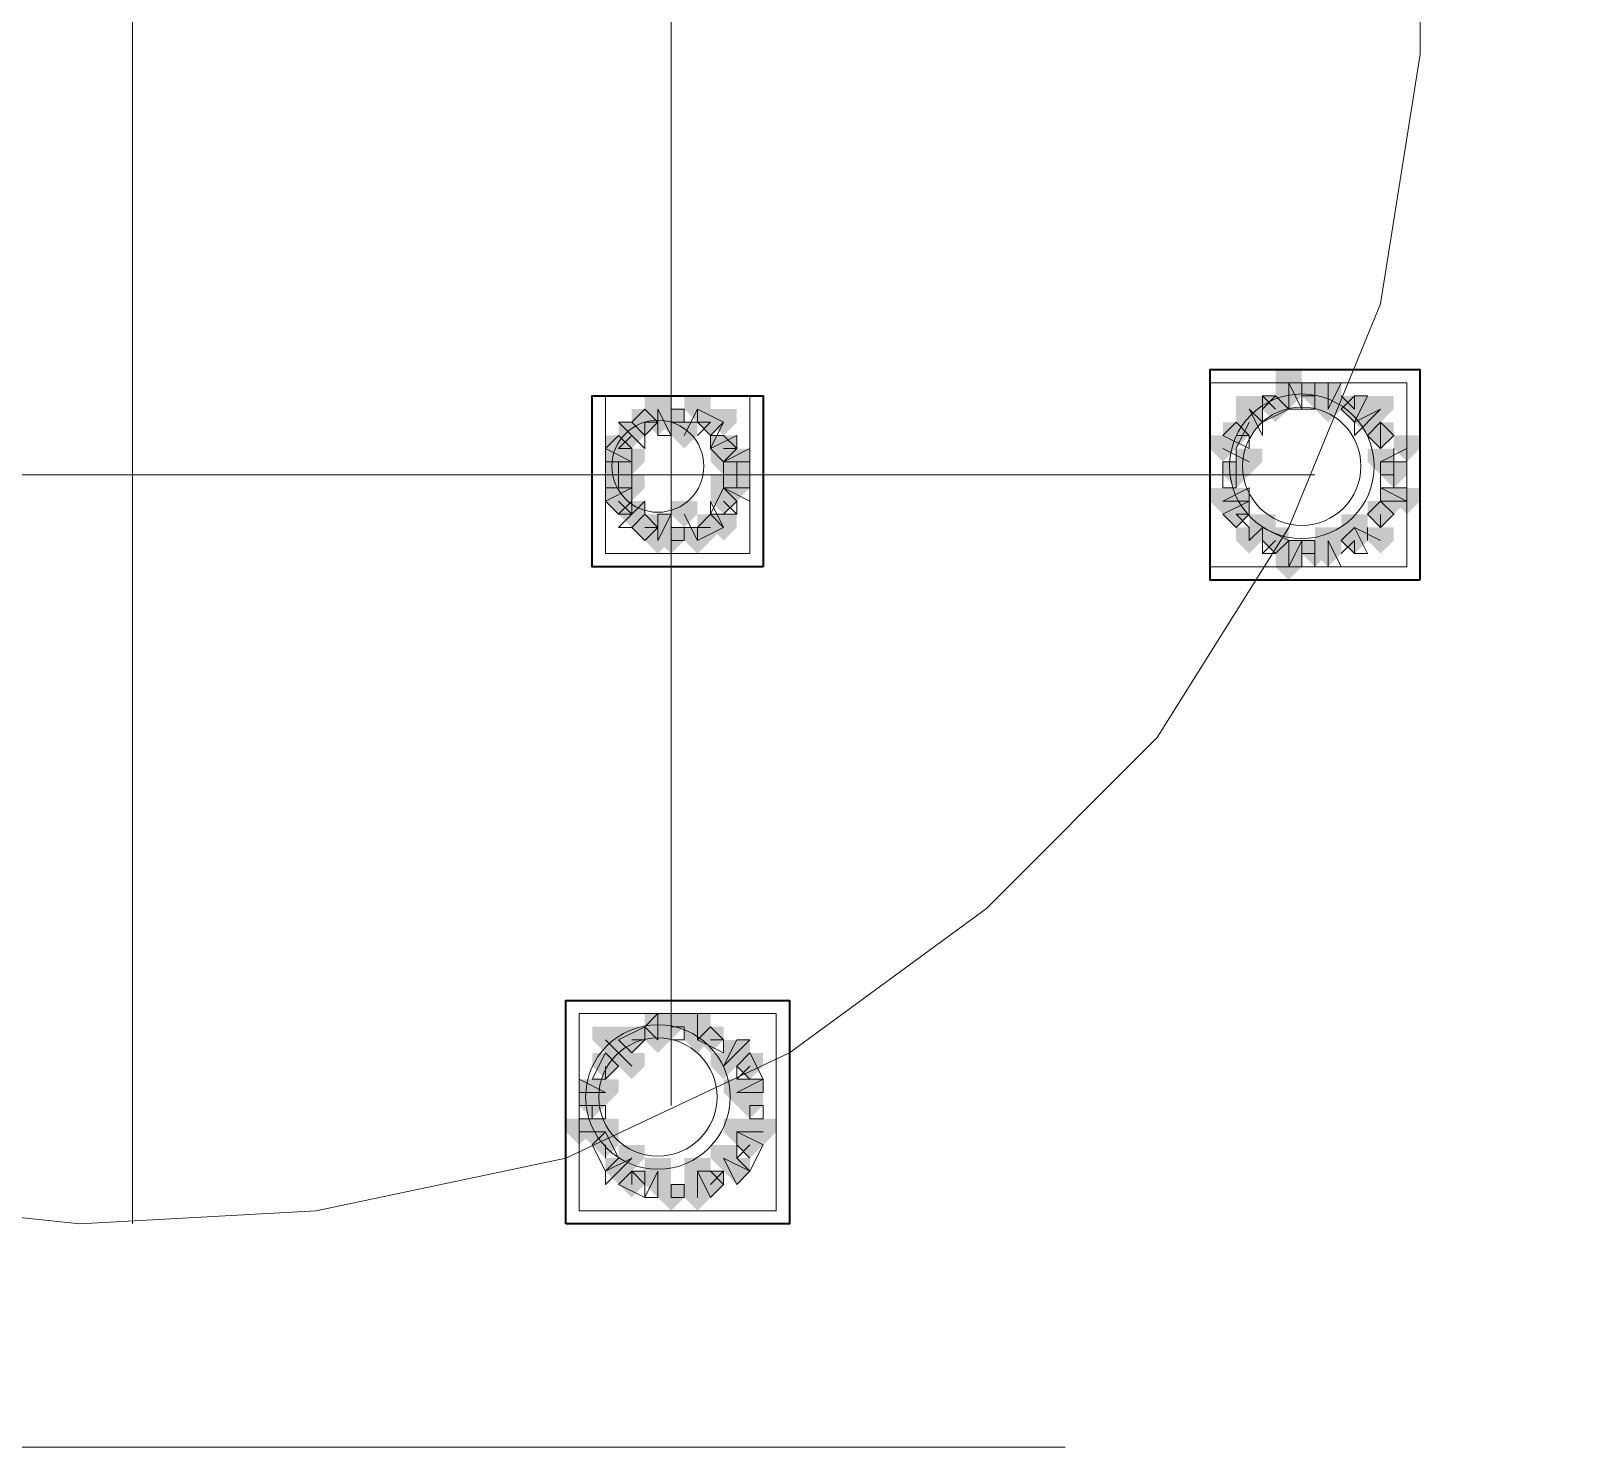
# Model space of a CAD drawing. Header units: millimetres. Extents: x 2315 to 4619, y 1334 to 1897.
# Drawn here: x 3863.53 to 3870.69, y 1534.67 to 1541.26 of the extents above; entities that cross this region are included whole.
import ezdxf

# ---------------------------------------------------------------- set-up
doc = ezdxf.new("R2010")
doc.units = ezdxf.units.MM
doc.linetypes.add('PDF_IMPORT', pattern=[1, 0.8, -0.2])
for name, color, linetype, true_color in [('PDF_10', 7, 'Continuous', 0x00b85c), ('PDF_AXIS', 7, 'Continuous', 0x00b85c), ('PDF_柱构件', 7, 'Continuous', 0x00b85c), ('PDF_转运站初步方案', 7, 'Continuous', 0x00b85c)]:
    doc.layers.add(name, color=color, linetype=linetype, true_color=true_color)
doc.layers.add('PDF_中心线层', color=1, linetype='Continuous')
doc.layers.add('PDF_粗实线层', color=7, linetype='Continuous')

msp = doc.modelspace()

# ---------------------------------------------------------------- hatches: boundary and pattern name
at = {"layer": 'PDF_10', "transparency": 33554559}
for points in [[(3869.3155, 1539.5584), (3869.2544, 1539.5584), (3869.2544, 1539.4974), (3869.3155, 1539.4363), (3869.3765, 1539.4974), (3869.3765, 1539.5584)], [(3869.3155, 1539.5584), (3869.2544, 1539.5584), (3869.2544, 1539.4974), (3869.3155, 1539.4363), (3869.3765, 1539.4974), (3869.3765, 1539.5584)], [(3869.4987, 1539.6195), (3869.4376, 1539.6195), (3869.4376, 1539.5584), (3869.4987, 1539.4974), (3869.5598, 1539.5584), (3869.5598, 1539.6195)], [(3869.4987, 1539.6195), (3869.4376, 1539.6195), (3869.4376, 1539.5584), (3869.4987, 1539.4974), (3869.5598, 1539.5584), (3869.5598, 1539.6195)], [(3869.4987, 1539.6195), (3869.4376, 1539.6195), (3869.4376, 1539.5584), (3869.4987, 1539.4974), (3869.5598, 1539.5584), (3869.5598, 1539.6195)], [(3869.6819, 1539.5584), (3869.6209, 1539.5584), (3869.6209, 1539.4974), (3869.6819, 1539.4363), (3869.743, 1539.4974), (3869.743, 1539.5584)], [(3869.6819, 1539.5584), (3869.6209, 1539.5584), (3869.6209, 1539.4974), (3869.6819, 1539.4363), (3869.743, 1539.4974), (3869.743, 1539.5584)], [(3866.3836, 1539.4974), (3866.3225, 1539.4974), (3866.3225, 1539.4363), (3866.3836, 1539.3752), (3866.4446, 1539.4363), (3866.4446, 1539.4974)], [(3866.3836, 1539.4974), (3866.3225, 1539.4974), (3866.3225, 1539.4363), (3866.3836, 1539.3752), (3866.4446, 1539.4363), (3866.4446, 1539.4974)], [(3866.5057, 1539.4974), (3866.4446, 1539.4974), (3866.4446, 1539.4363), (3866.5057, 1539.3752), (3866.5668, 1539.4363), (3866.5668, 1539.4974)], [(3866.5057, 1539.4974), (3866.4446, 1539.4974), (3866.4446, 1539.4363), (3866.5057, 1539.3752), (3866.5668, 1539.4363), (3866.5668, 1539.4974)], [(3866.689, 1539.4974), (3866.6279, 1539.4974), (3866.6279, 1539.4363), (3866.689, 1539.3752), (3866.75, 1539.4363), (3866.75, 1539.4974)], [(3866.689, 1539.4974), (3866.6279, 1539.4974), (3866.6279, 1539.4363), (3866.689, 1539.3752), (3866.75, 1539.4363), (3866.75, 1539.4974)], [(3869.1322, 1539.4363), (3869.0711, 1539.4363), (3869.0711, 1539.3752), (3869.1322, 1539.3141), (3869.1933, 1539.3752), (3869.1933, 1539.4363)], [(3869.1322, 1539.4363), (3869.0711, 1539.4363), (3869.0711, 1539.3752), (3869.1322, 1539.3141), (3869.1933, 1539.3752), (3869.1933, 1539.4363)], [(3869.8041, 1539.4363), (3869.743, 1539.4363), (3869.743, 1539.3752), (3869.8041, 1539.3141), (3869.8652, 1539.3752), (3869.8652, 1539.4363)], [(3869.8041, 1539.4363), (3869.743, 1539.4363), (3869.743, 1539.3752), (3869.8041, 1539.3141), (3869.8652, 1539.3752), (3869.8652, 1539.4363)], [(3869.8041, 1539.4363), (3869.743, 1539.4363), (3869.743, 1539.3752), (3869.8041, 1539.3141), (3869.8652, 1539.3752), (3869.8652, 1539.4363)], [(3866.2614, 1539.3752), (3866.2003, 1539.3752), (3866.2003, 1539.3141), (3866.2614, 1539.253), (3866.3225, 1539.3141), (3866.3225, 1539.3752)], [(3866.2614, 1539.3752), (3866.2003, 1539.3752), (3866.2003, 1539.3141), (3866.2614, 1539.253), (3866.3225, 1539.3141), (3866.3225, 1539.3752)], [(3866.75, 1539.3752), (3866.689, 1539.3752), (3866.689, 1539.3141), (3866.75, 1539.253), (3866.8111, 1539.3141), (3866.8111, 1539.3752)], [(3866.75, 1539.3752), (3866.689, 1539.3752), (3866.689, 1539.3141), (3866.75, 1539.253), (3866.8111, 1539.3141), (3866.8111, 1539.3752)], [(3866.2614, 1539.253), (3866.2003, 1539.253), (3866.2003, 1539.192), (3866.2614, 1539.1309), (3866.3225, 1539.192), (3866.3225, 1539.253)], [(3866.2614, 1539.253), (3866.2003, 1539.253), (3866.2003, 1539.192), (3866.2614, 1539.1309), (3866.3225, 1539.192), (3866.3225, 1539.253)], [(3866.8111, 1539.253), (3866.75, 1539.253), (3866.75, 1539.192), (3866.8111, 1539.1309), (3866.8722, 1539.192), (3866.8722, 1539.253)], [(3866.8111, 1539.253), (3866.75, 1539.253), (3866.75, 1539.192), (3866.8111, 1539.1309), (3866.8722, 1539.192), (3866.8722, 1539.253)], [(3869.1322, 1539.253), (3869.0711, 1539.253), (3869.0711, 1539.192), (3869.1322, 1539.1309), (3869.1933, 1539.192), (3869.1933, 1539.253)], [(3869.1322, 1539.253), (3869.0711, 1539.253), (3869.0711, 1539.192), (3869.1322, 1539.1309), (3869.1933, 1539.192), (3869.1933, 1539.253)], [(3869.8652, 1539.253), (3869.8041, 1539.253), (3869.8041, 1539.192), (3869.8652, 1539.1309), (3869.9263, 1539.192), (3869.9263, 1539.253)], [(3869.8652, 1539.253), (3869.8041, 1539.253), (3869.8041, 1539.192), (3869.8652, 1539.1309), (3869.9263, 1539.192), (3869.9263, 1539.253)], [(3866.2614, 1539.1309), (3866.2003, 1539.1309), (3866.2003, 1539.0698), (3866.2614, 1539.0087), (3866.3225, 1539.0698), (3866.3225, 1539.1309)], [(3866.2614, 1539.1309), (3866.2003, 1539.1309), (3866.2003, 1539.0698), (3866.2614, 1539.0087), (3866.3225, 1539.0698), (3866.3225, 1539.1309)], [(3866.75, 1539.1309), (3866.689, 1539.1309), (3866.689, 1539.0698), (3866.75, 1539.0087), (3866.8111, 1539.0698), (3866.8111, 1539.1309)], [(3866.75, 1539.1309), (3866.689, 1539.1309), (3866.689, 1539.0698), (3866.75, 1539.0087), (3866.8111, 1539.0698), (3866.8111, 1539.1309)], [(3869.1322, 1539.0698), (3869.0711, 1539.0698), (3869.0711, 1539.0087), (3869.1322, 1538.9476), (3869.1933, 1539.0087), (3869.1933, 1539.0698)], [(3869.1322, 1539.0698), (3869.0711, 1539.0698), (3869.0711, 1539.0087), (3869.1322, 1538.9476), (3869.1933, 1539.0087), (3869.1933, 1539.0698)], [(3869.8041, 1539.0698), (3869.743, 1539.0698), (3869.743, 1539.0087), (3869.8041, 1538.9476), (3869.8652, 1539.0087), (3869.8652, 1539.0698)], [(3869.8041, 1539.0698), (3869.743, 1539.0698), (3869.743, 1539.0087), (3869.8041, 1538.9476), (3869.8652, 1539.0087), (3869.8652, 1539.0698)], [(3869.8041, 1539.0698), (3869.743, 1539.0698), (3869.743, 1539.0087), (3869.8041, 1538.9476), (3869.8652, 1539.0087), (3869.8652, 1539.0698)], [(3866.3836, 1539.0087), (3866.3225, 1539.0087), (3866.3225, 1538.9476), (3866.3836, 1538.8866), (3866.4446, 1538.9476), (3866.4446, 1539.0087)], [(3866.3836, 1539.0087), (3866.3225, 1539.0087), (3866.3225, 1538.9476), (3866.3836, 1538.8866), (3866.4446, 1538.9476), (3866.4446, 1539.0087)], [(3866.3836, 1539.0087), (3866.3225, 1539.0087), (3866.3225, 1538.9476), (3866.3836, 1538.8866), (3866.4446, 1538.9476), (3866.4446, 1539.0087)], [(3866.689, 1539.0087), (3866.6279, 1539.0087), (3866.6279, 1538.9476), (3866.689, 1538.8866), (3866.75, 1538.9476), (3866.75, 1539.0087)], [(3866.689, 1539.0087), (3866.6279, 1539.0087), (3866.6279, 1538.9476), (3866.689, 1538.8866), (3866.75, 1538.9476), (3866.75, 1539.0087)], [(3866.5057, 1538.9476), (3866.4446, 1538.9476), (3866.4446, 1538.8866), (3866.5057, 1538.8255), (3866.5668, 1538.8866), (3866.5668, 1538.9476)], [(3866.5057, 1538.9476), (3866.4446, 1538.9476), (3866.4446, 1538.8866), (3866.5057, 1538.8255), (3866.5668, 1538.8866), (3866.5668, 1538.9476)], [(3869.3155, 1538.9476), (3869.2544, 1538.9476), (3869.2544, 1538.8866), (3869.3155, 1538.8255), (3869.3765, 1538.8866), (3869.3765, 1538.9476)], [(3869.3155, 1538.9476), (3869.2544, 1538.9476), (3869.2544, 1538.8866), (3869.3155, 1538.8255), (3869.3765, 1538.8866), (3869.3765, 1538.9476)], [(3869.6819, 1538.9476), (3869.6209, 1538.9476), (3869.6209, 1538.8866), (3869.6819, 1538.8255), (3869.743, 1538.8866), (3869.743, 1538.9476)], [(3869.6819, 1538.9476), (3869.6209, 1538.9476), (3869.6209, 1538.8866), (3869.6819, 1538.8255), (3869.743, 1538.8866), (3869.743, 1538.9476)], [(3869.4987, 1538.8866), (3869.4376, 1538.8866), (3869.4376, 1538.8255), (3869.4987, 1538.7644), (3869.5598, 1538.8255), (3869.5598, 1538.8866)], [(3869.4987, 1538.8866), (3869.4376, 1538.8866), (3869.4376, 1538.8255), (3869.4987, 1538.7644), (3869.5598, 1538.8255), (3869.5598, 1538.8866)], [(3866.3225, 1536.6265), (3866.2614, 1536.6265), (3866.2614, 1536.5655), (3866.3225, 1536.5044), (3866.3836, 1536.5655), (3866.3836, 1536.6265)], [(3866.3225, 1536.6265), (3866.2614, 1536.6265), (3866.2614, 1536.5655), (3866.3225, 1536.5044), (3866.3836, 1536.5655), (3866.3836, 1536.6265)], [(3866.3225, 1536.6265), (3866.2614, 1536.6265), (3866.2614, 1536.5655), (3866.3225, 1536.5044), (3866.3836, 1536.5655), (3866.3836, 1536.6265)], [(3866.5057, 1536.6876), (3866.4446, 1536.6876), (3866.4446, 1536.6265), (3866.5057, 1536.5655), (3866.5668, 1536.6265), (3866.5668, 1536.6876)], [(3866.5057, 1536.6876), (3866.4446, 1536.6876), (3866.4446, 1536.6265), (3866.5057, 1536.5655), (3866.5668, 1536.6265), (3866.5668, 1536.6876)], [(3866.689, 1536.6265), (3866.6279, 1536.6265), (3866.6279, 1536.5655), (3866.689, 1536.5044), (3866.75, 1536.5655), (3866.75, 1536.6265)], [(3866.689, 1536.6265), (3866.6279, 1536.6265), (3866.6279, 1536.5655), (3866.689, 1536.5044), (3866.75, 1536.5655), (3866.75, 1536.6265)], [(3866.2003, 1536.5044), (3866.1392, 1536.5044), (3866.1392, 1536.4433), (3866.2003, 1536.3822), (3866.2614, 1536.4433), (3866.2614, 1536.5044)], [(3866.2003, 1536.5044), (3866.1392, 1536.5044), (3866.1392, 1536.4433), (3866.2003, 1536.3822), (3866.2614, 1536.4433), (3866.2614, 1536.5044)], [(3866.8722, 1536.5044), (3866.8111, 1536.5044), (3866.8111, 1536.4433), (3866.8722, 1536.3822), (3866.9333, 1536.4433), (3866.9333, 1536.5044)], [(3866.8722, 1536.5044), (3866.8111, 1536.5044), (3866.8111, 1536.4433), (3866.8722, 1536.3822), (3866.9333, 1536.4433), (3866.9333, 1536.5044)], [(3866.1392, 1536.3211), (3866.0782, 1536.3211), (3866.0782, 1536.2601), (3866.1392, 1536.199), (3866.2003, 1536.2601), (3866.2003, 1536.3211)], [(3866.1392, 1536.3211), (3866.0782, 1536.3211), (3866.0782, 1536.2601), (3866.1392, 1536.199), (3866.2003, 1536.2601), (3866.2003, 1536.3211)], [(3866.8722, 1536.3211), (3866.8111, 1536.3211), (3866.8111, 1536.2601), (3866.8722, 1536.199), (3866.9333, 1536.2601), (3866.9333, 1536.3211)], [(3866.8722, 1536.3211), (3866.8111, 1536.3211), (3866.8111, 1536.2601), (3866.8722, 1536.199), (3866.9333, 1536.2601), (3866.9333, 1536.3211)], [(3866.2003, 1536.1379), (3866.1392, 1536.1379), (3866.1392, 1536.0768), (3866.2003, 1536.0157), (3866.2614, 1536.0768), (3866.2614, 1536.1379)], [(3866.2003, 1536.1379), (3866.1392, 1536.1379), (3866.1392, 1536.0768), (3866.2003, 1536.0157), (3866.2614, 1536.0768), (3866.2614, 1536.1379)], [(3866.8722, 1536.1379), (3866.8111, 1536.1379), (3866.8111, 1536.0768), (3866.8722, 1536.0157), (3866.9333, 1536.0768), (3866.9333, 1536.1379)], [(3866.8722, 1536.1379), (3866.8111, 1536.1379), (3866.8111, 1536.0768), (3866.8722, 1536.0157), (3866.9333, 1536.0768), (3866.9333, 1536.1379)], [(3866.3225, 1535.9547), (3866.2614, 1535.9547), (3866.2614, 1535.8936), (3866.3225, 1535.8325), (3866.3836, 1535.8936), (3866.3836, 1535.9547)], [(3866.3225, 1535.9547), (3866.2614, 1535.9547), (3866.2614, 1535.8936), (3866.3225, 1535.8325), (3866.3836, 1535.8936), (3866.3836, 1535.9547)], [(3866.689, 1535.9547), (3866.6279, 1535.9547), (3866.6279, 1535.8936), (3866.689, 1535.8325), (3866.75, 1535.8936), (3866.75, 1535.9547)], [(3866.689, 1535.9547), (3866.6279, 1535.9547), (3866.6279, 1535.8936), (3866.689, 1535.8325), (3866.75, 1535.8936), (3866.75, 1535.9547)], [(3866.5057, 1535.8936), (3866.4446, 1535.8936), (3866.4446, 1535.8325), (3866.5057, 1535.7714), (3866.5668, 1535.8325), (3866.5668, 1535.8936)], [(3866.5057, 1535.8936), (3866.4446, 1535.8936), (3866.4446, 1535.8325), (3866.5057, 1535.7714), (3866.5668, 1535.8325), (3866.5668, 1535.8936)]]:
    msp.add_hatch(color=6, dxfattribs=at).paths.add_polyline_path(points)
at = {"layer": 'PDF_柱构件', "transparency": 33554559}
for points in [[(3869.3765, 1539.6806), (3869.3155, 1539.6806), (3869.3155, 1539.6195), (3869.3765, 1539.5584), (3869.4376, 1539.6195), (3869.4376, 1539.6806)], [(3866.4446, 1539.5584), (3866.3836, 1539.5584), (3866.3836, 1539.4974), (3866.4446, 1539.4363), (3866.5057, 1539.4974), (3866.5057, 1539.5584)], [(3866.6279, 1539.5584), (3866.5668, 1539.5584), (3866.5668, 1539.4974), (3866.6279, 1539.4363), (3866.689, 1539.4974), (3866.689, 1539.5584)], [(3869.1933, 1539.5584), (3869.1322, 1539.5584), (3869.1322, 1539.4974), (3869.1933, 1539.4363), (3869.2544, 1539.4974), (3869.2544, 1539.5584)], [(3869.3765, 1539.6195), (3869.3155, 1539.6195), (3869.3155, 1539.5584), (3869.3765, 1539.4974), (3869.4376, 1539.5584), (3869.4376, 1539.6195)], [(3869.5598, 1539.6195), (3869.4987, 1539.6195), (3869.4987, 1539.5584), (3869.5598, 1539.4974), (3869.6209, 1539.5584), (3869.6209, 1539.6195)], [(3869.5598, 1539.5584), (3869.4987, 1539.5584), (3869.4987, 1539.4974), (3869.5598, 1539.4363), (3869.6209, 1539.4974), (3869.6209, 1539.5584)], [(3869.8041, 1539.5584), (3869.743, 1539.5584), (3869.743, 1539.4974), (3869.8041, 1539.4363), (3869.8652, 1539.4974), (3869.8652, 1539.5584)], [(3866.4446, 1539.4974), (3866.3836, 1539.4974), (3866.3836, 1539.4363), (3866.4446, 1539.3752), (3866.5057, 1539.4363), (3866.5057, 1539.4974)], [(3866.75, 1539.4974), (3866.689, 1539.4974), (3866.689, 1539.4363), (3866.75, 1539.3752), (3866.8111, 1539.4363), (3866.8111, 1539.4974)], [(3869.1933, 1539.4974), (3869.1322, 1539.4974), (3869.1322, 1539.4363), (3869.1933, 1539.3752), (3869.2544, 1539.4363), (3869.2544, 1539.4974)], [(3869.743, 1539.4974), (3869.6819, 1539.4974), (3869.6819, 1539.4363), (3869.743, 1539.3752), (3869.8041, 1539.4363), (3869.8041, 1539.4974)], [(3866.3225, 1539.4363), (3866.2614, 1539.4363), (3866.2614, 1539.3752), (3866.3225, 1539.3141), (3866.3836, 1539.3752), (3866.3836, 1539.4363)], [(3866.5668, 1539.4363), (3866.5057, 1539.4363), (3866.5057, 1539.3752), (3866.5668, 1539.3141), (3866.6279, 1539.3752), (3866.6279, 1539.4363)], [(3869.0711, 1539.3752), (3869.01, 1539.3752), (3869.01, 1539.3141), (3869.0711, 1539.253), (3869.1322, 1539.3141), (3869.1322, 1539.3752)], [(3869.9263, 1539.3752), (3869.8652, 1539.3752), (3869.8652, 1539.3141), (3869.9263, 1539.253), (3869.9873, 1539.3141), (3869.9873, 1539.3752)], [(3866.2614, 1539.3141), (3866.2003, 1539.3141), (3866.2003, 1539.253), (3866.2614, 1539.192), (3866.3225, 1539.253), (3866.3225, 1539.3141)], [(3866.3225, 1539.3141), (3866.2614, 1539.3141), (3866.2614, 1539.253), (3866.3225, 1539.192), (3866.3836, 1539.253), (3866.3836, 1539.3141)], [(3866.75, 1539.3141), (3866.689, 1539.3141), (3866.689, 1539.253), (3866.75, 1539.192), (3866.8111, 1539.253), (3866.8111, 1539.3141)], [(3866.8111, 1539.3141), (3866.75, 1539.3141), (3866.75, 1539.253), (3866.8111, 1539.192), (3866.8722, 1539.253), (3866.8722, 1539.3141)], [(3869.1933, 1539.3141), (3869.1322, 1539.3141), (3869.1322, 1539.253), (3869.1933, 1539.192), (3869.2544, 1539.253), (3869.2544, 1539.3141)], [(3869.8041, 1539.3141), (3869.743, 1539.3141), (3869.743, 1539.253), (3869.8041, 1539.192), (3869.8652, 1539.253), (3869.8652, 1539.3141)], [(3866.2614, 1539.192), (3866.2003, 1539.192), (3866.2003, 1539.1309), (3866.2614, 1539.0698), (3866.3225, 1539.1309), (3866.3225, 1539.192)], [(3866.3225, 1539.192), (3866.2614, 1539.192), (3866.2614, 1539.1309), (3866.3225, 1539.0698), (3866.3836, 1539.1309), (3866.3836, 1539.192)], [(3866.75, 1539.192), (3866.689, 1539.192), (3866.689, 1539.1309), (3866.75, 1539.0698), (3866.8111, 1539.1309), (3866.8111, 1539.192)], [(3866.8111, 1539.192), (3866.75, 1539.192), (3866.75, 1539.1309), (3866.8111, 1539.0698), (3866.8722, 1539.1309), (3866.8722, 1539.192)], [(3869.0711, 1539.1309), (3869.01, 1539.1309), (3869.01, 1539.0698), (3869.0711, 1539.0087), (3869.1322, 1539.0698), (3869.1322, 1539.1309)], [(3869.1322, 1539.1309), (3869.0711, 1539.1309), (3869.0711, 1539.0698), (3869.1322, 1539.0087), (3869.1933, 1539.0698), (3869.1933, 1539.1309)], [(3869.8652, 1539.1309), (3869.8041, 1539.1309), (3869.8041, 1539.0698), (3869.8652, 1539.0087), (3869.9263, 1539.0698), (3869.9263, 1539.1309)], [(3869.9263, 1539.1309), (3869.8652, 1539.1309), (3869.8652, 1539.0698), (3869.9263, 1539.0087), (3869.9873, 1539.0698), (3869.9873, 1539.1309)], [(3866.3225, 1539.0698), (3866.2614, 1539.0698), (3866.2614, 1539.0087), (3866.3225, 1538.9476), (3866.3836, 1539.0087), (3866.3836, 1539.0698)], [(3866.5668, 1539.0698), (3866.5057, 1539.0698), (3866.5057, 1539.0087), (3866.5668, 1538.9476), (3866.6279, 1539.0087), (3866.6279, 1539.0698)], [(3866.4446, 1539.0087), (3866.3836, 1539.0087), (3866.3836, 1538.9476), (3866.4446, 1538.8866), (3866.5057, 1538.9476), (3866.5057, 1539.0087)], [(3866.75, 1539.0087), (3866.689, 1539.0087), (3866.689, 1538.9476), (3866.75, 1538.8866), (3866.8111, 1538.9476), (3866.8111, 1539.0087)], [(3869.2544, 1539.0087), (3869.1933, 1539.0087), (3869.1933, 1538.9476), (3869.2544, 1538.8866), (3869.3155, 1538.9476), (3869.3155, 1539.0087)], [(3869.6819, 1539.0087), (3869.6209, 1539.0087), (3869.6209, 1538.9476), (3869.6819, 1538.8866), (3869.743, 1538.9476), (3869.743, 1539.0087)], [(3866.4446, 1538.9476), (3866.3836, 1538.9476), (3866.3836, 1538.8866), (3866.4446, 1538.8255), (3866.5057, 1538.8866), (3866.5057, 1538.9476)], [(3866.6279, 1538.9476), (3866.5668, 1538.9476), (3866.5668, 1538.8866), (3866.6279, 1538.8255), (3866.689, 1538.8866), (3866.689, 1538.9476)], [(3869.1933, 1538.9476), (3869.1322, 1538.9476), (3869.1322, 1538.8866), (3869.1933, 1538.8255), (3869.2544, 1538.8866), (3869.2544, 1538.9476)], [(3869.5598, 1538.9476), (3869.4987, 1538.9476), (3869.4987, 1538.8866), (3869.5598, 1538.8255), (3869.6209, 1538.8866), (3869.6209, 1538.9476)], [(3869.8041, 1538.9476), (3869.743, 1538.9476), (3869.743, 1538.8866), (3869.8041, 1538.8255), (3869.8652, 1538.8866), (3869.8652, 1538.9476)], [(3869.3765, 1538.8866), (3869.3155, 1538.8866), (3869.3155, 1538.8255), (3869.3765, 1538.7644), (3869.4376, 1538.8255), (3869.4376, 1538.8866)], [(3869.5598, 1538.8866), (3869.4987, 1538.8866), (3869.4987, 1538.8255), (3869.5598, 1538.7644), (3869.6209, 1538.8255), (3869.6209, 1538.8866)], [(3869.3765, 1538.8255), (3869.3155, 1538.8255), (3869.3155, 1538.7644), (3869.3765, 1538.7033), (3869.4376, 1538.7644), (3869.4376, 1538.8255)], [(3866.2003, 1536.6265), (3866.1392, 1536.6265), (3866.1392, 1536.5655), (3866.2003, 1536.5044), (3866.2614, 1536.5655), (3866.2614, 1536.6265)], [(3866.4446, 1536.6876), (3866.3836, 1536.6876), (3866.3836, 1536.6265), (3866.4446, 1536.5655), (3866.5057, 1536.6265), (3866.5057, 1536.6876)], [(3866.4446, 1536.6265), (3866.3836, 1536.6265), (3866.3836, 1536.5655), (3866.4446, 1536.5044), (3866.5057, 1536.5655), (3866.5057, 1536.6265)], [(3866.6279, 1536.6876), (3866.5668, 1536.6876), (3866.5668, 1536.6265), (3866.6279, 1536.5655), (3866.689, 1536.6265), (3866.689, 1536.6876)], [(3866.6279, 1536.6265), (3866.5668, 1536.6265), (3866.5668, 1536.5655), (3866.6279, 1536.5044), (3866.689, 1536.5655), (3866.689, 1536.6265)], [(3866.2614, 1536.5655), (3866.2003, 1536.5655), (3866.2003, 1536.5044), (3866.2614, 1536.4433), (3866.3225, 1536.5044), (3866.3225, 1536.5655)], [(3866.8111, 1536.5655), (3866.75, 1536.5655), (3866.75, 1536.5044), (3866.8111, 1536.4433), (3866.8722, 1536.5044), (3866.8722, 1536.5655)], [(3866.3225, 1536.5044), (3866.2614, 1536.5044), (3866.2614, 1536.4433), (3866.3225, 1536.3822), (3866.3836, 1536.4433), (3866.3836, 1536.5044)], [(3866.75, 1536.5044), (3866.689, 1536.5044), (3866.689, 1536.4433), (3866.75, 1536.3822), (3866.8111, 1536.4433), (3866.8111, 1536.5044)], [(3866.1392, 1536.3822), (3866.0782, 1536.3822), (3866.0782, 1536.3211), (3866.1392, 1536.2601), (3866.2003, 1536.3211), (3866.2003, 1536.3822)], [(3866.2003, 1536.3822), (3866.1392, 1536.3822), (3866.1392, 1536.3211), (3866.2003, 1536.2601), (3866.2614, 1536.3211), (3866.2614, 1536.3822)], [(3866.8111, 1536.3822), (3866.75, 1536.3822), (3866.75, 1536.3211), (3866.8111, 1536.2601), (3866.8722, 1536.3211), (3866.8722, 1536.3822)], [(3866.8722, 1536.3822), (3866.8111, 1536.3822), (3866.8111, 1536.3211), (3866.8722, 1536.2601), (3866.9333, 1536.3211), (3866.9333, 1536.3822)], [(3866.0782, 1536.199), (3866.0171, 1536.199), (3866.0171, 1536.1379), (3866.0782, 1536.0768), (3866.1392, 1536.1379), (3866.1392, 1536.199)], [(3866.1392, 1536.199), (3866.0782, 1536.199), (3866.0782, 1536.1379), (3866.1392, 1536.0768), (3866.2003, 1536.1379), (3866.2003, 1536.199)], [(3866.2003, 1536.199), (3866.1392, 1536.199), (3866.1392, 1536.1379), (3866.2003, 1536.0768), (3866.2614, 1536.1379), (3866.2614, 1536.199)], [(3866.8111, 1536.199), (3866.75, 1536.199), (3866.75, 1536.1379), (3866.8111, 1536.0768), (3866.8722, 1536.1379), (3866.8722, 1536.199)], [(3866.8722, 1536.199), (3866.8111, 1536.199), (3866.8111, 1536.1379), (3866.8722, 1536.0768), (3866.9333, 1536.1379), (3866.9333, 1536.199)], [(3866.9333, 1536.199), (3866.8722, 1536.199), (3866.8722, 1536.1379), (3866.9333, 1536.0768), (3866.9944, 1536.1379), (3866.9944, 1536.199)], [(3866.3225, 1536.0768), (3866.2614, 1536.0768), (3866.2614, 1536.0157), (3866.3225, 1535.9547), (3866.3836, 1536.0157), (3866.3836, 1536.0768)], [(3866.75, 1536.0768), (3866.689, 1536.0768), (3866.689, 1536.0157), (3866.75, 1535.9547), (3866.8111, 1536.0157), (3866.8111, 1536.0768)], [(3866.2614, 1536.0157), (3866.2003, 1536.0157), (3866.2003, 1535.9547), (3866.2614, 1535.8936), (3866.3225, 1535.9547), (3866.3225, 1536.0157)], [(3866.4446, 1536.0157), (3866.3836, 1536.0157), (3866.3836, 1535.9547), (3866.4446, 1535.8936), (3866.5057, 1535.9547), (3866.5057, 1536.0157)], [(3866.6279, 1536.0157), (3866.5668, 1536.0157), (3866.5668, 1535.9547), (3866.6279, 1535.8936), (3866.689, 1535.9547), (3866.689, 1536.0157)], [(3866.8111, 1536.0157), (3866.75, 1536.0157), (3866.75, 1535.9547), (3866.8111, 1535.8936), (3866.8722, 1535.9547), (3866.8722, 1536.0157)], [(3866.4446, 1535.9547), (3866.3836, 1535.9547), (3866.3836, 1535.8936), (3866.4446, 1535.8325), (3866.5057, 1535.8936), (3866.5057, 1535.9547)], [(3866.6279, 1535.9547), (3866.5668, 1535.9547), (3866.5668, 1535.8936), (3866.6279, 1535.8325), (3866.689, 1535.8936), (3866.689, 1535.9547)], [(3866.6279, 1535.8936), (3866.5668, 1535.8936), (3866.5668, 1535.8325), (3866.6279, 1535.7714), (3866.689, 1535.8325), (3866.689, 1535.8936)]]:
    msp.add_hatch(color=6, dxfattribs=at).paths.add_polyline_path(points)
at = {"layer": 'PDF_转运站初步方案', "transparency": 33554559}
for points in [[(3869.3155, 1539.5584), (3869.2544, 1539.5584), (3869.2544, 1539.4974), (3869.3155, 1539.4363), (3869.3765, 1539.4974), (3869.3765, 1539.5584)], [(3869.3155, 1539.5584), (3869.2544, 1539.5584), (3869.2544, 1539.4974), (3869.3155, 1539.4363), (3869.3765, 1539.4974), (3869.3765, 1539.5584)], [(3869.4987, 1539.6195), (3869.4376, 1539.6195), (3869.4376, 1539.5584), (3869.4987, 1539.4974), (3869.5598, 1539.5584), (3869.5598, 1539.6195)], [(3869.4987, 1539.6195), (3869.4376, 1539.6195), (3869.4376, 1539.5584), (3869.4987, 1539.4974), (3869.5598, 1539.5584), (3869.5598, 1539.6195)], [(3869.6819, 1539.5584), (3869.6209, 1539.5584), (3869.6209, 1539.4974), (3869.6819, 1539.4363), (3869.743, 1539.4974), (3869.743, 1539.5584)], [(3869.6819, 1539.5584), (3869.6209, 1539.5584), (3869.6209, 1539.4974), (3869.6819, 1539.4363), (3869.743, 1539.4974), (3869.743, 1539.5584)], [(3866.3836, 1539.4974), (3866.3225, 1539.4974), (3866.3225, 1539.4363), (3866.3836, 1539.3752), (3866.4446, 1539.4363), (3866.4446, 1539.4974)], [(3866.3836, 1539.4974), (3866.3225, 1539.4974), (3866.3225, 1539.4363), (3866.3836, 1539.3752), (3866.4446, 1539.4363), (3866.4446, 1539.4974)], [(3866.5057, 1539.4974), (3866.4446, 1539.4974), (3866.4446, 1539.4363), (3866.5057, 1539.3752), (3866.5668, 1539.4363), (3866.5668, 1539.4974)], [(3866.5057, 1539.4974), (3866.4446, 1539.4974), (3866.4446, 1539.4363), (3866.5057, 1539.3752), (3866.5668, 1539.4363), (3866.5668, 1539.4974)], [(3866.689, 1539.4974), (3866.6279, 1539.4974), (3866.6279, 1539.4363), (3866.689, 1539.3752), (3866.75, 1539.4363), (3866.75, 1539.4974)], [(3866.689, 1539.4974), (3866.6279, 1539.4974), (3866.6279, 1539.4363), (3866.689, 1539.3752), (3866.75, 1539.4363), (3866.75, 1539.4974)], [(3869.1322, 1539.4363), (3869.0711, 1539.4363), (3869.0711, 1539.3752), (3869.1322, 1539.3141), (3869.1933, 1539.3752), (3869.1933, 1539.4363)], [(3869.1322, 1539.4363), (3869.0711, 1539.4363), (3869.0711, 1539.3752), (3869.1322, 1539.3141), (3869.1933, 1539.3752), (3869.1933, 1539.4363)], [(3869.8041, 1539.4363), (3869.743, 1539.4363), (3869.743, 1539.3752), (3869.8041, 1539.3141), (3869.8652, 1539.3752), (3869.8652, 1539.4363)], [(3869.8041, 1539.4363), (3869.743, 1539.4363), (3869.743, 1539.3752), (3869.8041, 1539.3141), (3869.8652, 1539.3752), (3869.8652, 1539.4363)], [(3866.2614, 1539.3752), (3866.2003, 1539.3752), (3866.2003, 1539.3141), (3866.2614, 1539.253), (3866.3225, 1539.3141), (3866.3225, 1539.3752)], [(3866.2614, 1539.3752), (3866.2003, 1539.3752), (3866.2003, 1539.3141), (3866.2614, 1539.253), (3866.3225, 1539.3141), (3866.3225, 1539.3752)], [(3866.75, 1539.3752), (3866.689, 1539.3752), (3866.689, 1539.3141), (3866.75, 1539.253), (3866.8111, 1539.3141), (3866.8111, 1539.3752)], [(3866.75, 1539.3752), (3866.689, 1539.3752), (3866.689, 1539.3141), (3866.75, 1539.253), (3866.8111, 1539.3141), (3866.8111, 1539.3752)], [(3866.2614, 1539.253), (3866.2003, 1539.253), (3866.2003, 1539.192), (3866.2614, 1539.1309), (3866.3225, 1539.192), (3866.3225, 1539.253)], [(3866.2614, 1539.253), (3866.2003, 1539.253), (3866.2003, 1539.192), (3866.2614, 1539.1309), (3866.3225, 1539.192), (3866.3225, 1539.253)], [(3866.8111, 1539.253), (3866.75, 1539.253), (3866.75, 1539.192), (3866.8111, 1539.1309), (3866.8722, 1539.192), (3866.8722, 1539.253)], [(3866.8111, 1539.253), (3866.75, 1539.253), (3866.75, 1539.192), (3866.8111, 1539.1309), (3866.8722, 1539.192), (3866.8722, 1539.253)], [(3869.1322, 1539.253), (3869.0711, 1539.253), (3869.0711, 1539.192), (3869.1322, 1539.1309), (3869.1933, 1539.192), (3869.1933, 1539.253)], [(3869.1322, 1539.253), (3869.0711, 1539.253), (3869.0711, 1539.192), (3869.1322, 1539.1309), (3869.1933, 1539.192), (3869.1933, 1539.253)], [(3869.8652, 1539.253), (3869.8041, 1539.253), (3869.8041, 1539.192), (3869.8652, 1539.1309), (3869.9263, 1539.192), (3869.9263, 1539.253)], [(3869.8652, 1539.253), (3869.8041, 1539.253), (3869.8041, 1539.192), (3869.8652, 1539.1309), (3869.9263, 1539.192), (3869.9263, 1539.253)], [(3866.2614, 1539.1309), (3866.2003, 1539.1309), (3866.2003, 1539.0698), (3866.2614, 1539.0087), (3866.3225, 1539.0698), (3866.3225, 1539.1309)], [(3866.2614, 1539.1309), (3866.2003, 1539.1309), (3866.2003, 1539.0698), (3866.2614, 1539.0087), (3866.3225, 1539.0698), (3866.3225, 1539.1309)], [(3866.75, 1539.1309), (3866.689, 1539.1309), (3866.689, 1539.0698), (3866.75, 1539.0087), (3866.8111, 1539.0698), (3866.8111, 1539.1309)], [(3866.75, 1539.1309), (3866.689, 1539.1309), (3866.689, 1539.0698), (3866.75, 1539.0087), (3866.8111, 1539.0698), (3866.8111, 1539.1309)], [(3869.1322, 1539.0698), (3869.0711, 1539.0698), (3869.0711, 1539.0087), (3869.1322, 1538.9476), (3869.1933, 1539.0087), (3869.1933, 1539.0698)], [(3869.1322, 1539.0698), (3869.0711, 1539.0698), (3869.0711, 1539.0087), (3869.1322, 1538.9476), (3869.1933, 1539.0087), (3869.1933, 1539.0698)], [(3869.8041, 1539.0698), (3869.743, 1539.0698), (3869.743, 1539.0087), (3869.8041, 1538.9476), (3869.8652, 1539.0087), (3869.8652, 1539.0698)], [(3869.8041, 1539.0698), (3869.743, 1539.0698), (3869.743, 1539.0087), (3869.8041, 1538.9476), (3869.8652, 1539.0087), (3869.8652, 1539.0698)], [(3866.3836, 1539.0087), (3866.3225, 1539.0087), (3866.3225, 1538.9476), (3866.3836, 1538.8866), (3866.4446, 1538.9476), (3866.4446, 1539.0087)], [(3866.3836, 1539.0087), (3866.3225, 1539.0087), (3866.3225, 1538.9476), (3866.3836, 1538.8866), (3866.4446, 1538.9476), (3866.4446, 1539.0087)], [(3866.689, 1539.0087), (3866.6279, 1539.0087), (3866.6279, 1538.9476), (3866.689, 1538.8866), (3866.75, 1538.9476), (3866.75, 1539.0087)], [(3866.689, 1539.0087), (3866.6279, 1539.0087), (3866.6279, 1538.9476), (3866.689, 1538.8866), (3866.75, 1538.9476), (3866.75, 1539.0087)], [(3866.5057, 1538.9476), (3866.4446, 1538.9476), (3866.4446, 1538.8866), (3866.5057, 1538.8255), (3866.5668, 1538.8866), (3866.5668, 1538.9476)], [(3866.5057, 1538.9476), (3866.4446, 1538.9476), (3866.4446, 1538.8866), (3866.5057, 1538.8255), (3866.5668, 1538.8866), (3866.5668, 1538.9476)], [(3869.3155, 1538.9476), (3869.2544, 1538.9476), (3869.2544, 1538.8866), (3869.3155, 1538.8255), (3869.3765, 1538.8866), (3869.3765, 1538.9476)], [(3869.3155, 1538.9476), (3869.2544, 1538.9476), (3869.2544, 1538.8866), (3869.3155, 1538.8255), (3869.3765, 1538.8866), (3869.3765, 1538.9476)], [(3869.6819, 1538.9476), (3869.6209, 1538.9476), (3869.6209, 1538.8866), (3869.6819, 1538.8255), (3869.743, 1538.8866), (3869.743, 1538.9476)], [(3869.6819, 1538.9476), (3869.6209, 1538.9476), (3869.6209, 1538.8866), (3869.6819, 1538.8255), (3869.743, 1538.8866), (3869.743, 1538.9476)], [(3869.4987, 1538.8866), (3869.4376, 1538.8866), (3869.4376, 1538.8255), (3869.4987, 1538.7644), (3869.5598, 1538.8255), (3869.5598, 1538.8866)], [(3869.4987, 1538.8866), (3869.4376, 1538.8866), (3869.4376, 1538.8255), (3869.4987, 1538.7644), (3869.5598, 1538.8255), (3869.5598, 1538.8866)], [(3866.3225, 1536.6265), (3866.2614, 1536.6265), (3866.2614, 1536.5655), (3866.3225, 1536.5044), (3866.3836, 1536.5655), (3866.3836, 1536.6265)], [(3866.3225, 1536.6265), (3866.2614, 1536.6265), (3866.2614, 1536.5655), (3866.3225, 1536.5044), (3866.3836, 1536.5655), (3866.3836, 1536.6265)], [(3866.5057, 1536.6876), (3866.4446, 1536.6876), (3866.4446, 1536.6265), (3866.5057, 1536.5655), (3866.5668, 1536.6265), (3866.5668, 1536.6876)], [(3866.5057, 1536.6876), (3866.4446, 1536.6876), (3866.4446, 1536.6265), (3866.5057, 1536.5655), (3866.5668, 1536.6265), (3866.5668, 1536.6876)], [(3866.689, 1536.6265), (3866.6279, 1536.6265), (3866.6279, 1536.5655), (3866.689, 1536.5044), (3866.75, 1536.5655), (3866.75, 1536.6265)], [(3866.689, 1536.6265), (3866.6279, 1536.6265), (3866.6279, 1536.5655), (3866.689, 1536.5044), (3866.75, 1536.5655), (3866.75, 1536.6265)], [(3866.2003, 1536.5044), (3866.1392, 1536.5044), (3866.1392, 1536.4433), (3866.2003, 1536.3822), (3866.2614, 1536.4433), (3866.2614, 1536.5044)], [(3866.2003, 1536.5044), (3866.1392, 1536.5044), (3866.1392, 1536.4433), (3866.2003, 1536.3822), (3866.2614, 1536.4433), (3866.2614, 1536.5044)], [(3866.8722, 1536.5044), (3866.8111, 1536.5044), (3866.8111, 1536.4433), (3866.8722, 1536.3822), (3866.9333, 1536.4433), (3866.9333, 1536.5044)], [(3866.8722, 1536.5044), (3866.8111, 1536.5044), (3866.8111, 1536.4433), (3866.8722, 1536.3822), (3866.9333, 1536.4433), (3866.9333, 1536.5044)], [(3866.1392, 1536.3211), (3866.0782, 1536.3211), (3866.0782, 1536.2601), (3866.1392, 1536.199), (3866.2003, 1536.2601), (3866.2003, 1536.3211)], [(3866.1392, 1536.3211), (3866.0782, 1536.3211), (3866.0782, 1536.2601), (3866.1392, 1536.199), (3866.2003, 1536.2601), (3866.2003, 1536.3211)], [(3866.8722, 1536.3211), (3866.8111, 1536.3211), (3866.8111, 1536.2601), (3866.8722, 1536.199), (3866.9333, 1536.2601), (3866.9333, 1536.3211)], [(3866.8722, 1536.3211), (3866.8111, 1536.3211), (3866.8111, 1536.2601), (3866.8722, 1536.199), (3866.9333, 1536.2601), (3866.9333, 1536.3211)], [(3866.2003, 1536.1379), (3866.1392, 1536.1379), (3866.1392, 1536.0768), (3866.2003, 1536.0157), (3866.2614, 1536.0768), (3866.2614, 1536.1379)], [(3866.2003, 1536.1379), (3866.1392, 1536.1379), (3866.1392, 1536.0768), (3866.2003, 1536.0157), (3866.2614, 1536.0768), (3866.2614, 1536.1379)], [(3866.8722, 1536.1379), (3866.8111, 1536.1379), (3866.8111, 1536.0768), (3866.8722, 1536.0157), (3866.9333, 1536.0768), (3866.9333, 1536.1379)], [(3866.8722, 1536.1379), (3866.8111, 1536.1379), (3866.8111, 1536.0768), (3866.8722, 1536.0157), (3866.9333, 1536.0768), (3866.9333, 1536.1379)], [(3866.3225, 1535.9547), (3866.2614, 1535.9547), (3866.2614, 1535.8936), (3866.3225, 1535.8325), (3866.3836, 1535.8936), (3866.3836, 1535.9547)], [(3866.3225, 1535.9547), (3866.2614, 1535.9547), (3866.2614, 1535.8936), (3866.3225, 1535.8325), (3866.3836, 1535.8936), (3866.3836, 1535.9547)], [(3866.689, 1535.9547), (3866.6279, 1535.9547), (3866.6279, 1535.8936), (3866.689, 1535.8325), (3866.75, 1535.8936), (3866.75, 1535.9547)], [(3866.689, 1535.9547), (3866.6279, 1535.9547), (3866.6279, 1535.8936), (3866.689, 1535.8325), (3866.75, 1535.8936), (3866.75, 1535.9547)], [(3866.5057, 1535.8936), (3866.4446, 1535.8936), (3866.4446, 1535.8325), (3866.5057, 1535.7714), (3866.5668, 1535.8325), (3866.5668, 1535.8936)], [(3866.5057, 1535.8936), (3866.4446, 1535.8936), (3866.4446, 1535.8325), (3866.5057, 1535.7714), (3866.5668, 1535.8325), (3866.5668, 1535.8936)]]:
    msp.add_hatch(color=6, dxfattribs=at).paths.add_polyline_path(points)

# ---------------------------------------------------------------- linework, layer by layer
at = {"layer": 'PDF_10', "color": 6, "lineweight": 18}
for points in [[(3869.2544, 1539.4974), (3869.3155, 1539.5584)], [(3869.3155, 1539.4974), (3869.2544, 1539.5584)], [(3869.4376, 1539.5584), (3869.4987, 1539.5584)], [(3869.6209, 1539.5584), (3869.6819, 1539.4974), (3869.6819, 1539.5584)], [(3866.5057, 1539.4974), (3866.5057, 1539.4363), (3866.5668, 1539.4363)], [(3866.3836, 1539.3752), (3866.3836, 1539.4363), (3866.4446, 1539.4363)], [(3866.6279, 1539.4363), (3866.689, 1539.4363), (3866.6279, 1539.3752)], [(3869.1322, 1539.3141), (3869.1933, 1539.4363)], [(3869.8041, 1539.4363), (3869.8041, 1539.3141)], [(3866.3225, 1539.3141), (3866.2614, 1539.3141), (3866.3225, 1539.3752)], [(3866.75, 1539.3752), (3866.8111, 1539.3141), (3866.75, 1539.3141)], [(3869.1933, 1539.3752), (3869.1322, 1539.3752)], [(3866.2614, 1539.1309), (3866.2614, 1539.253)], [(3866.8111, 1539.253), (3866.8111, 1539.1309)], [(3869.1322, 1539.1309), (3869.1322, 1539.253)], [(3869.8652, 1539.253), (3869.8652, 1539.1309)], [(3866.2614, 1539.192), (3866.2003, 1539.192)], [(3866.75, 1539.192), (3866.8111, 1539.192)], [(3869.1322, 1539.192), (3869.0711, 1539.192)], [(3869.8041, 1539.192), (3869.8652, 1539.192)], [(3866.3225, 1539.0087), (3866.2614, 1539.0698)], [(3866.3225, 1539.0698), (3866.2614, 1539.0087)], [(3866.8111, 1539.0698), (3866.75, 1539.0087)], [(3866.75, 1539.0698), (3866.8111, 1539.0087)], [(3869.1933, 1538.9476), (3869.1322, 1539.0087), (3869.1933, 1539.0087)], [(3869.8041, 1539.0087), (3869.8041, 1538.9476)], [(3866.4446, 1538.9476), (3866.3836, 1538.9476)], [(3866.5668, 1538.8866), (3866.5057, 1538.8866), (3866.5057, 1538.9476)], [(3866.689, 1538.9476), (3866.6279, 1538.9476), (3866.689, 1538.9476)], [(3869.3155, 1538.8255), (3869.2544, 1538.8866)], [(3869.3155, 1538.8866), (3869.2544, 1538.8255)], [(3869.6819, 1538.8255), (3869.6819, 1538.8866), (3869.6209, 1538.8255)], [(3869.4987, 1538.7644), (3869.4987, 1538.8255), (3869.4376, 1538.8255)], [(3866.5668, 1536.6265), (3866.5057, 1536.6265), (3866.5057, 1536.5655)], [(3866.3836, 1536.5655), (3866.3225, 1536.5655)], [(3866.75, 1536.5655), (3866.689, 1536.5655), (3866.75, 1536.5655)], [(3866.2003, 1536.4433), (3866.2003, 1536.3822), (3866.2003, 1536.4433)], [(3866.8722, 1536.3822), (3866.8111, 1536.4433)], [(3866.8111, 1536.3822), (3866.8722, 1536.4433)], [(3866.2003, 1536.2601), (3866.1392, 1536.2601), (3866.1392, 1536.199)], [(3866.8722, 1536.199), (3866.8722, 1536.2601), (3866.9333, 1536.2601)], [(3866.2003, 1536.0157), (3866.2003, 1536.0768), (3866.2003, 1536.0157)], [(3866.8111, 1536.0157), (3866.8722, 1536.0768)], [(3866.8111, 1536.0768), (3866.8722, 1536.0157)], [(3866.3225, 1535.8936), (3866.3225, 1535.9547), (3866.3836, 1535.8936)], [(3866.689, 1535.8936), (3866.75, 1535.9547)], [(3866.689, 1535.9547), (3866.75, 1535.8936)], [(3866.5057, 1535.8936), (3866.5057, 1535.8325), (3866.5668, 1535.8325)]]:
    msp.add_lwpolyline(points, dxfattribs=at)
at = {"layer": 'PDF_AXIS', "color": 6, "lineweight": 18}
for points in [[(3866.8722, 1538.8255), (3866.8722, 1539.5584), (3866.2003, 1539.5584), (3866.2003, 1538.8255)], [(3869.9263, 1538.7644), (3869.9263, 1539.6195), (3869.01, 1539.6195), (3869.01, 1538.7644)], [(3866.0782, 1535.7714), (3866.0782, 1536.6876), (3866.9944, 1536.6876), (3866.9944, 1535.7714)]]:
    msp.add_lwpolyline(points, close=True, dxfattribs=at)
at = {"layer": 'PDF_中心线层', "color": 5, "linetype": 'PDF_IMPORT', "lineweight": 18, "ltscale": 14.048656}
msp.add_lwpolyline([(3843.0506, 1534.672), (3913.0495, 1534.672), (3913.0495, 1561.6698), (3843.0506, 1561.6698), (3843.0506, 1534.672)], dxfattribs=at)
at = {"layer": 'PDF_中心线层', "color": 6, "lineweight": 18}
msp.add_lwpolyline([(3864.0014, 1535.7103), (3864.0014, 1547.6822)], close=True, dxfattribs=at)
for points in [[(3866.5057, 1547.1325), (3866.5057, 1536.2601)], [(3869.9873, 1541.6352), (3869.9873, 1541.1466), (3869.8041, 1539.986), (3869.3765, 1538.9476), (3868.7657, 1537.9703), (3867.9717, 1537.1763), (3867.0555, 1536.5044), (3866.0171, 1536.0157), (3864.8565, 1535.7714), (3863.7571, 1535.7103), (3862.5965, 1535.8325), (3861.5582, 1536.2601), (3861.0084, 1536.5655)], [(3869.4987, 1539.192), (3858.5652, 1539.192)]]:
    msp.add_lwpolyline(points, dxfattribs=at)
at = {"layer": 'PDF_柱构件', "color": 6, "lineweight": 18}
for points in [[(3869.2544, 1539.4363), (3869.3765, 1539.4974), (3869.3155, 1539.5584), (3869.2544, 1539.5584)], [(3869.3765, 1539.6195), (3869.3765, 1539.4974), (3869.4376, 1539.4974)], [(3869.4376, 1539.4974), (3869.4987, 1539.4974), (3869.4987, 1539.6195), (3869.4376, 1539.6195)], [(3869.5598, 1539.6195), (3869.5598, 1539.4974), (3869.6209, 1539.6195)], [(3869.6209, 1539.4974), (3869.6819, 1539.4363), (3869.743, 1539.5584), (3869.6819, 1539.5584)], [(3866.3836, 1539.3752), (3866.4446, 1539.4363), (3866.3836, 1539.4974), (3866.3225, 1539.4363)], [(3866.4446, 1539.4974), (3866.4446, 1539.3752), (3866.5057, 1539.3752)], [(3866.5057, 1539.4363), (3866.5668, 1539.4363), (3866.5668, 1539.4974), (3866.5057, 1539.4974)], [(3866.6279, 1539.4974), (3866.5668, 1539.3752)], [(3866.6279, 1539.4363), (3866.689, 1539.3752), (3866.75, 1539.4363), (3866.6279, 1539.4974)], [(3869.1933, 1539.4974), (3869.2544, 1539.3752), (3869.2544, 1539.4363)], [(3869.8041, 1539.4974), (3869.6819, 1539.4363), (3869.6819, 1539.3752)], [(3866.2614, 1539.4363), (3866.3836, 1539.3141), (3866.3836, 1539.3752), (3866.3225, 1539.4363)], [(3866.75, 1539.4363), (3866.689, 1539.3752), (3866.689, 1539.3141)], [(3869.1933, 1539.3141), (3869.1933, 1539.3752), (3869.1322, 1539.4363), (3869.0711, 1539.3752)], [(3869.743, 1539.3752), (3869.8041, 1539.3141), (3869.8652, 1539.3752), (3869.8041, 1539.4363)], [(3866.3225, 1539.253), (3866.3225, 1539.3141), (3866.2614, 1539.3752), (3866.2003, 1539.3141)], [(3866.689, 1539.3141), (3866.75, 1539.253), (3866.8111, 1539.3141), (3866.8111, 1539.3752)], [(3866.2003, 1539.253), (3866.3225, 1539.253), (3866.2003, 1539.3141)], [(3866.8722, 1539.3141), (3866.75, 1539.253), (3866.8722, 1539.253)], [(3869.0711, 1539.3141), (3869.1933, 1539.253)], [(3869.9263, 1539.3141), (3869.8041, 1539.253)], [(3866.3225, 1539.1309), (3866.3225, 1539.253), (3866.2003, 1539.253), (3866.2003, 1539.1309)], [(3866.75, 1539.253), (3866.75, 1539.1309), (3866.8722, 1539.1309), (3866.8722, 1539.253)], [(3869.1322, 1539.1309), (3869.1322, 1539.253), (3869.0711, 1539.253), (3869.0711, 1539.1309)], [(3869.8041, 1539.253), (3869.8041, 1539.1309), (3869.9263, 1539.1309), (3869.9263, 1539.253)], [(3866.2003, 1539.0698), (3866.3225, 1539.1309), (3866.2003, 1539.1309)], [(3866.3225, 1539.0087), (3866.3225, 1539.1309), (3866.2003, 1539.0698), (3866.2614, 1539.0087)], [(3866.75, 1539.1309), (3866.689, 1539.0087), (3866.8111, 1539.0087), (3866.8111, 1539.0698)], [(3866.8722, 1539.1309), (3866.75, 1539.1309), (3866.8722, 1539.0698)], [(3869.0711, 1539.0698), (3869.1933, 1539.0698), (3869.1933, 1539.1309)], [(3869.9263, 1539.0698), (3869.8041, 1539.1309), (3869.8041, 1539.0698)], [(3866.3225, 1538.9476), (3866.3836, 1539.0087), (3866.3836, 1539.0698), (3866.2614, 1538.9476)], [(3866.75, 1538.9476), (3866.689, 1539.0698), (3866.689, 1539.0087)], [(3869.1933, 1539.0087), (3869.1933, 1539.0698), (3869.0711, 1539.0087), (3869.1322, 1538.9476)], [(3869.8041, 1539.0698), (3869.743, 1539.0087), (3869.8041, 1538.9476), (3869.8652, 1539.0087)], [(3866.4446, 1538.9476), (3866.3836, 1539.0087), (3866.3225, 1538.9476), (3866.3836, 1538.8866)], [(3866.4446, 1538.8866), (3866.5057, 1539.0087), (3866.4446, 1539.0087)], [(3866.6279, 1538.8866), (3866.5668, 1539.0087)], [(3866.689, 1539.0087), (3866.6279, 1538.9476), (3866.6279, 1538.8866), (3866.75, 1538.9476)], [(3866.5668, 1538.9476), (3866.5057, 1538.9476), (3866.5057, 1538.8866), (3866.5668, 1538.8866)], [(3869.1933, 1538.8866), (3869.2544, 1538.9476)], [(3869.3765, 1538.8866), (3869.2544, 1538.9476), (3869.2544, 1538.8255), (3869.3155, 1538.8255)], [(3869.6819, 1538.9476), (3869.6209, 1538.8866), (3869.6819, 1538.8255), (3869.743, 1538.8255)], [(3869.8041, 1538.8866), (3869.6819, 1538.9476)], [(3869.3765, 1538.7644), (3869.4376, 1538.8866), (3869.3765, 1538.8866)], [(3869.4987, 1538.8866), (3869.4376, 1538.8866), (3869.4376, 1538.7644), (3869.4987, 1538.7644)], [(3869.6209, 1538.7644), (3869.5598, 1538.8866), (3869.5598, 1538.7644)], [(3866.3836, 1536.5655), (3866.3225, 1536.5044), (3866.2614, 1536.5655), (3866.3836, 1536.6265)], [(3866.4446, 1536.6876), (3866.4446, 1536.5655), (3866.3836, 1536.6265)], [(3866.5668, 1536.5655), (3866.5057, 1536.5655), (3866.5057, 1536.6265), (3866.5668, 1536.6265)], [(3866.6279, 1536.6265), (3866.6279, 1536.5655), (3866.6279, 1536.6876)], [(3866.75, 1536.5044), (3866.6279, 1536.5655), (3866.689, 1536.6265), (3866.75, 1536.5655)], [(3866.2003, 1536.5655), (3866.3225, 1536.4433)], [(3866.8722, 1536.5655), (3866.75, 1536.4433), (3866.8111, 1536.5655)], [(3866.2614, 1536.4433), (3866.2003, 1536.3822), (3866.1392, 1536.3822), (3866.2003, 1536.5044)], [(3866.8111, 1536.3822), (3866.8111, 1536.4433), (3866.8722, 1536.5044), (3866.9333, 1536.3822)], [(3866.0782, 1536.3822), (3866.2003, 1536.3211), (3866.0782, 1536.3211)], [(3866.9333, 1536.3211), (3866.8111, 1536.3211), (3866.9333, 1536.3822)], [(3866.2003, 1536.2601), (3866.2003, 1536.199), (3866.0782, 1536.199), (3866.0782, 1536.2601)], [(3866.8722, 1536.199), (3866.8722, 1536.2601), (3866.9333, 1536.2601), (3866.9333, 1536.199)], [(3866.0782, 1536.1379), (3866.2003, 1536.1379)], [(3866.2003, 1536.1379), (3866.2614, 1536.0157), (3866.2003, 1535.9547), (3866.1392, 1536.0768)], [(3866.9333, 1536.1379), (3866.8111, 1536.1379)], [(3866.8111, 1536.0157), (3866.8111, 1536.1379), (3866.9333, 1536.0768), (3866.8722, 1535.9547)], [(3866.2003, 1535.9547), (3866.3225, 1536.0157), (3866.2003, 1535.8936)], [(3866.8111, 1535.8936), (3866.75, 1536.0157), (3866.8722, 1535.9547)], [(3866.3225, 1535.9547), (3866.3836, 1535.9547), (3866.3836, 1535.8325), (3866.2614, 1535.8936)], [(3866.3836, 1535.8325), (3866.4446, 1535.9547), (3866.4446, 1535.8325)], [(3866.6279, 1535.8325), (3866.6279, 1535.9547)], [(3866.6279, 1535.9547), (3866.75, 1535.9547), (3866.75, 1535.8936), (3866.689, 1535.8325)], [(3866.5057, 1535.8936), (3866.5668, 1535.8936), (3866.5668, 1535.8325), (3866.5057, 1535.8325)]]:
    msp.add_lwpolyline(points, close=True, dxfattribs=at)
for points in [[(3866.5668, 1539.4363), (3866.6279, 1539.4363)], [(3866.689, 1539.3752), (3866.75, 1539.3752)], [(3869.1322, 1539.253), (3869.1322, 1539.3141)], [(3869.8652, 1539.3141), (3869.8652, 1539.253)], [(3866.75, 1539.0087), (3866.689, 1539.0087)], [(3866.6279, 1538.9476), (3866.5668, 1538.9476)], [(3869.1933, 1538.8866), (3869.1933, 1538.9476)], [(3869.743, 1538.9476), (3869.743, 1538.8866)]]:
    msp.add_lwpolyline(points, dxfattribs=at)
at = {"layer": 'PDF_粗实线层', "color": 6, "lineweight": 35}
for points in [[(3869.9873, 1538.7033), (3869.9873, 1539.6806), (3869.01, 1539.6806), (3869.01, 1538.7033)], [(3866.9333, 1538.7644), (3866.1392, 1538.7644), (3866.1392, 1539.5584), (3866.9333, 1539.5584)], [(3866.0171, 1535.7103), (3866.0171, 1536.7487), (3867.0555, 1536.7487), (3867.0555, 1535.7103)]]:
    msp.add_lwpolyline(points, close=True, dxfattribs=at)
at = {"layer": 'PDF_转运站初步方案', "color": 6, "lineweight": 18}
for centre, radius in [((3869.4375, 1539.2318), 0.3359), ((3869.4375, 1539.2318), 0.2749), ((3866.4444, 1539.2318), 0.2138), ((3866.4444, 1539.2318), 0.2138), ((3866.4444, 1536.2997), 0.3359), ((3866.4444, 1536.2997), 0.2749)]:
    msp.add_circle(centre, radius, dxfattribs=at)

doc.saveas('drawing.dxf')
